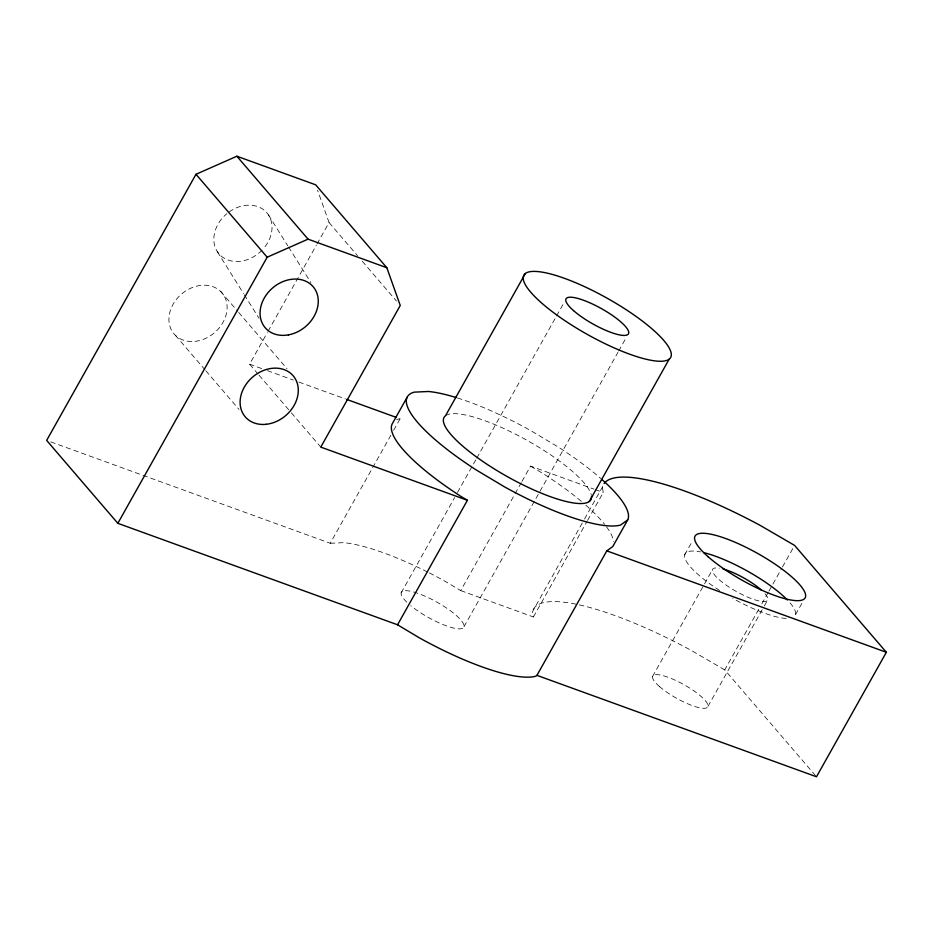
<?xml version="1.0" encoding="UTF-8"?>
<svg xmlns="http://www.w3.org/2000/svg" width="933" height="933" viewBox="0 0 933 933"><rect width="100%" height="100%" fill="white"/><g stroke="black" fill="none" stroke-linecap="round" stroke-linejoin="round"><path stroke-width="0.7" stroke-dasharray="4.67 3.5" d="M258.126 374.133L249.589 364.185L267.328 332.568M268.039 331.308L316.287 245.321M316.998 244.049L329.069 222.555L317.558 190.192M50.755 441.88L330.235 543.274L390.834 435.303M393.679 430.218L400.094 418.789L397.365 417.786M401.178 592.828L454.651 497.557M457.497 492.472L476.028 459.444M476.74 458.173L555.87 317.173M556.581 315.902L564.43 301.93M429.332 572.92A126.212 30.964 29.3 0 1 445.752 581.656L460.704 590.601L521.29 482.629M522.002 481.358L530.562 466.115L593.831 489.067M463.993 626.708L617.973 352.324M618.684 351.053L626.521 337.081M460.704 590.601L533.396 616.97L532.463 611.745L583.79 520.276M584.501 519.016L602.321 487.259A168.29 41.285 29.3 0 1 603.301 484.717M533.396 616.97L586.857 521.699M587.58 520.427L603.254 492.484L602.321 487.259M684.717 554.855L692.554 540.883M652.54 676.507L703.867 585.049M704.578 583.778L712.427 569.806M815.547 775.673L724.743 669.894L758.961 608.922M761.818 603.849L768.232 592.408M768.944 591.137L781.772 568.279M782.484 567.007L793.178 547.951M707.96 706.409L763.567 607.325M764.279 606.053L767.847 599.697M795.557 614.649L802.683 601.948M400.094 418.789L399.289 418.824A126.212 30.964 29.3 0 0 396.502 419.85M330.235 543.274L343.624 542.656A126.212 30.964 29.3 0 1 428.06 572.279M249.589 364.185L261.905 368.652M267.374 370.634L293.37 380.069M298.84 382.052L345.362 398.927M595.184 489.557L603.254 492.484M724.743 669.894L690.432 649.939A168.29 41.285 29.3 0 0 532.463 611.745M530.562 466.115L543.717 473.987A126.212 30.964 29.3 0 1 581.691 501.639M329.069 222.555L357.537 255.724M362.284 261.252L396.455 301.056M220.596 291.376L237.682 311.284M238.638 312.392L287.037 368.78M259.082 375.241L290.396 411.721M291.353 412.829L320.777 447.105M175.439 335.355L204.852 369.631M205.808 370.739L239.023 409.435M268.506 214.963L287.761 245.752M288.53 246.977L310.887 282.687M217.354 251.712L243.548 293.568M244.318 294.805L258.966 318.2M406.823 602.158A35.757 8.77 29.3 0 1 427.804 597.447A35.757 8.77 29.3 0 1 462.593 628.317A35.757 8.77 29.3 0 1 410.742 605.634M229.052 211.989A31.559 25.389 -40.6 0 1 266.476 212.339A31.559 25.389 -40.6 0 1 262.954 249.216M262.021 250.207A31.559 25.389 -40.6 0 1 219.768 254.744A31.559 25.389 -40.6 0 1 226.871 213.669M765.083 593.808A31.559 7.744 29.3 0 1 755.485 600.024A31.559 7.744 29.3 0 1 719.191 579.685A31.559 7.744 29.3 0 1 719.308 568.162M457.427 397.948A126.212 30.964 29.3 0 1 530.585 430.498L558.692 447.304A126.212 30.964 29.3 0 1 600.84 478.547M445.496 415.768A84.145 20.643 29.3 0 1 523.984 438.65A84.145 20.643 29.3 0 1 591.335 495.365M585.866 505.231A126.212 30.964 29.3 0 1 604.572 524.288M606.532 526.842A126.212 30.964 29.3 0 1 613.494 541.676M786.227 618.427A63.106 15.476 29.3 0 1 732.72 598.345M719.635 590.496A63.106 15.476 29.3 0 1 700.625 551.939M790.041 602.858A63.106 15.476 29.3 0 1 794.053 616.9M659.316 686.396A31.559 7.744 29.3 0 0 706.526 707.914A31.559 7.744 29.3 0 0 674.921 680.075A31.559 7.744 29.3 0 0 659.316 686.396M195.02 341.373A31.559 25.389 -40.6 0 0 224.585 296.682A31.559 25.389 -40.6 0 0 174.448 302.047A31.559 25.389 -40.6 0 0 195.02 341.373"/><path stroke-width="1.4" d="M397.551 624.783L467.41 500.298L320.777 447.105L400.245 305.476L386.833 267.724L315.646 184.804L236.877 156.231L195.988 174.284L46.65 440.399L117.838 523.32L397.551 624.783L419.418 637.88A126.212 30.964 29.3 0 0 535.74 676.227L536.942 675.352L606.8 550.867L612.771 546.551L627.734 519.868A126.212 30.964 29.3 0 0 601.843 479.434M117.838 523.32L267.176 257.205L308.065 239.151L386.833 267.724M407.091 397.33L392.128 424.014A126.212 30.964 29.3 0 0 461.182 496.578L467.41 500.298M525.337 273.497L445.496 415.768A84.145 20.643 29.3 0 0 509.243 477.684A84.145 20.643 29.3 0 0 591.475 496.461M589.341 501.441L669.183 359.158A84.145 20.643 29.3 0 0 576.629 283.131A84.145 20.643 29.3 0 0 545.957 306.689A84.145 20.643 29.3 0 0 669.183 359.158M604.024 483.574A168.29 41.285 29.3 0 1 760.29 525.454L794.601 545.408L886.35 652.284L816.492 776.769L536.942 675.352M627.734 519.868L620.573 525.057A126.212 30.964 29.3 0 1 504.252 486.711L476.145 469.894A126.212 30.964 29.3 0 1 414.264 392.14L428.457 391.487A126.212 30.964 29.3 0 1 456.144 397.551M346.738 399.429L395.989 417.296M606.8 550.867L886.35 652.284M236.877 156.231L308.065 239.151M195.988 174.284L267.176 257.205M723.005 568.967A31.559 7.744 29.3 0 1 761.083 589.819M703.645 552.604A63.106 15.476 29.3 0 1 787.405 599.989M708.229 556.838A63.106 15.476 29.3 0 0 802.66 599.872A63.106 15.476 29.3 0 0 739.461 544.196A63.106 15.476 29.3 0 0 708.229 556.838M573.515 310.596A35.757 8.77 29.3 0 0 627.034 334.982A35.757 8.77 29.3 0 0 591.219 303.423A35.757 8.77 29.3 0 0 573.515 310.596M288.39 334.889A31.559 25.389 -40.6 0 0 314.736 288.833A31.559 25.389 -40.6 0 0 264.354 297.907A31.559 25.389 -40.6 0 0 288.39 334.889M266.208 424.293A31.559 25.389 -40.6 0 0 295.761 379.614A31.559 25.389 -40.6 0 0 245.636 384.967A31.559 25.389 -40.6 0 0 266.208 424.293"/></g></svg>
